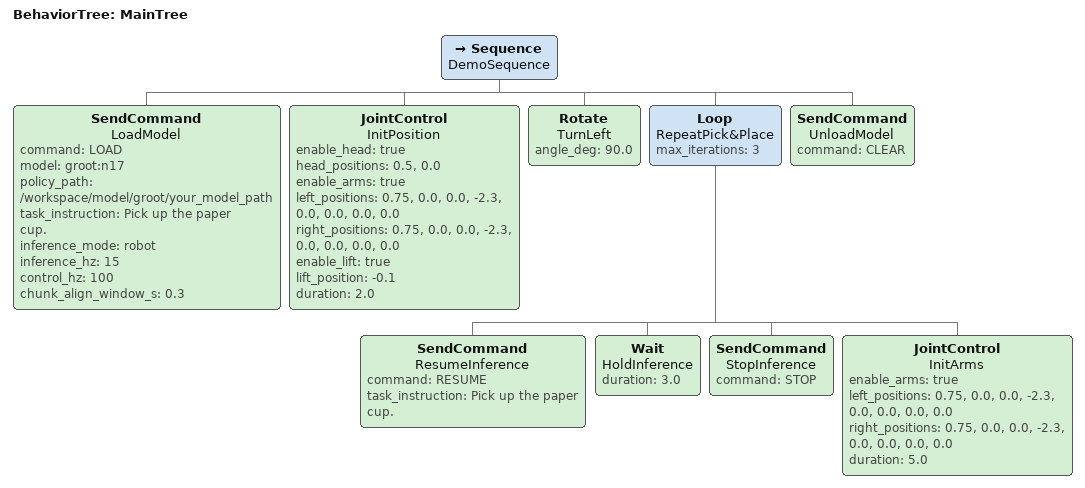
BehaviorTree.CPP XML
<?xml version="1.0" encoding="UTF-8"?>
<root BTCPP_format="4" main_tree_to_execute="MainTree">
  <BehaviorTree ID="MainTree">
    <Sequence name="DemoSequence">
      <SendCommand name="LoadModel"
        command="LOAD"
        model="groot:n17"
        policy_path="/workspace/model/groot/your_model_path"
        task_instruction="Pick up the paper cup."
        inference_mode="robot"
        inference_hz="15"
        control_hz="100"
        chunk_align_window_s="0.3"/>
      <JointControl name="InitPosition"
        enable_head="true"
        head_positions="0.5, 0.0"
        enable_arms="true"
        left_positions="0.75, 0.0, 0.0, -2.3, 0.0, 0.0, 0.0, 0.0"
        right_positions="0.75, 0.0, 0.0, -2.3, 0.0, 0.0, 0.0, 0.0"
        enable_lift="true"
        lift_position="-0.1"
        duration="2.0"/>
      <Rotate name="TurnLeft" angle_deg="90.0"/>
      <Loop name="RepeatPick&amp;Place" max_iterations="3">
        <SendCommand name="ResumeInference"
          command="RESUME"
          task_instruction="Pick up the paper cup."/>
        <Wait name="HoldInference" duration="3.0"/>
        <SendCommand name="StopInference" command="STOP"/>
        <JointControl name="InitArms"
          enable_arms="true"
          left_positions="0.75, 0.0, 0.0, -2.3, 0.0, 0.0, 0.0, 0.0"
          right_positions="0.75, 0.0, 0.0, -2.3, 0.0, 0.0, 0.0, 0.0"
          duration="5.0"/>
      </Loop>
      <SendCommand name="UnloadModel" command="CLEAR"/>
    </Sequence>
  </BehaviorTree>
</root>
